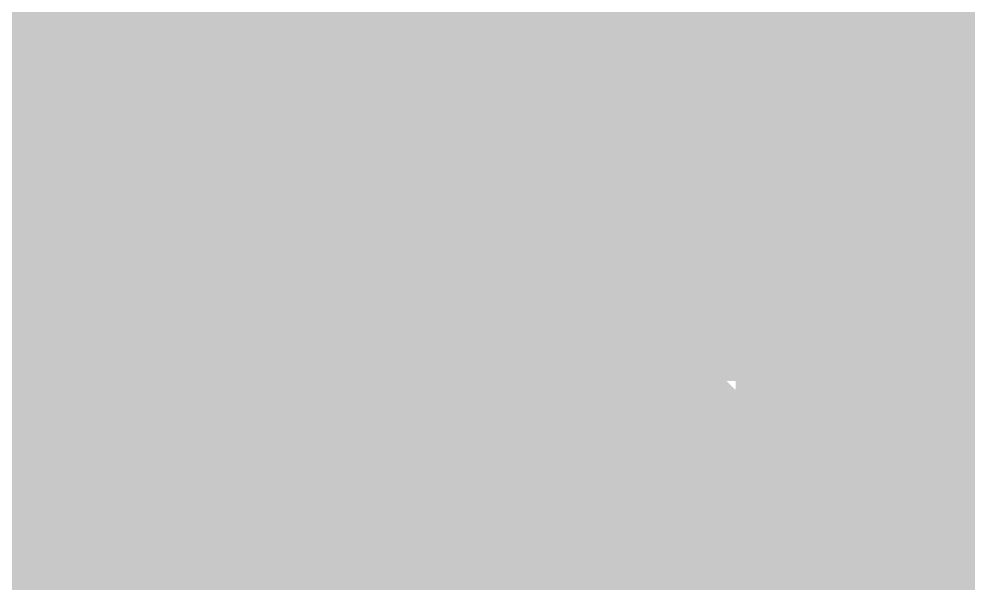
# Model space of a CAD drawing. Header units: inches. Extents: x 0 to 841, y 0 to 594.
# Drawn here: x 607.355 to 608.067, y 507.745 to 508.168 of the extents above; entities that cross this region are included whole.
import ezdxf

# ---------------------------------------------------------------- set-up
doc = ezdxf.new("R2010")
doc.units = ezdxf.units.IN
doc.layers.add('Sheet', color=255, linetype='Continuous')

msp = doc.modelspace()

# ---------------------------------------------------------------- linework, layer by layer
at = {"layer": 'Sheet'}
for points in [[(607.50617, 512.98979, 0.7493, 0.7493, 0), (607.50617, 507.4873, 0.7493, 0.7493, 0)], [(607.50617, 512.49569, 0.29972, 0.29972, 0), (607.50617, 507.4873, 0.29972, 0.29972, 0)], [(607.1693, 508.18353, 0.29972, 0.29972, 0), (607.21422, 508.18353, 0.29972, 0.29972, 0), (607.23667, 508.20599, 0.29972, 0.29972, 0), (607.28159, 508.20599, 0.29972, 0.29972, 0), (607.30405, 508.22845, 0.29972, 0.29972, 0), (607.34896, 508.22845, 0.29972, 0.29972, 0), (607.39388, 508.25091, 0.29972, 0.29972, 0), (607.41634, 508.25091, 0.29972, 0.29972, 0), (607.46125, 508.25091, 0.29972, 0.29972, 0), (607.50617, 508.25091, 0.29972, 0.29972, 0)], [(607.1693, 508.18353, 0.29972, 0.29972, 0), (607.21422, 508.18353, 0.29972, 0.29972, 0), (607.23667, 508.20599, 0.29972, 0.29972, 0), (607.28159, 508.20599, 0.29972, 0.29972, 0), (607.30405, 508.22845, 0.29972, 0.29972, 0), (607.34896, 508.22845, 0.29972, 0.29972, 0), (607.39388, 508.25091, 0.29972, 0.29972, 0), (607.41634, 508.25091, 0.29972, 0.29972, 0), (607.46125, 508.25091, 0.29972, 0.29972, 0), (607.50617, 508.25091, 0.29972, 0.29972, 0)], [(607.1693, 508.18353, 0.29972, 0.29972, 0), (607.21422, 508.18353, 0.29972, 0.29972, 0), (607.23667, 508.20599, 0.29972, 0.29972, 0), (607.28159, 508.20599, 0.29972, 0.29972, 0), (607.30405, 508.22845, 0.29972, 0.29972, 0), (607.34896, 508.22845, 0.29972, 0.29972, 0), (607.39388, 508.25091, 0.29972, 0.29972, 0), (607.41634, 508.25091, 0.29972, 0.29972, 0), (607.46125, 508.25091, 0.29972, 0.29972, 0), (607.50617, 508.25091, 0.29972, 0.29972, 0)], [(607.1693, 508.18353, 0.29972, 0.29972, 0), (607.21422, 508.18353, 0.29972, 0.29972, 0), (607.23667, 508.20599, 0.29972, 0.29972, 0), (607.28159, 508.20599, 0.29972, 0.29972, 0), (607.30405, 508.22845, 0.29972, 0.29972, 0), (607.34896, 508.22845, 0.29972, 0.29972, 0), (607.39388, 508.25091, 0.29972, 0.29972, 0), (607.41634, 508.25091, 0.29972, 0.29972, 0), (607.46125, 508.25091, 0.29972, 0.29972, 0), (607.50617, 508.25091, 0.29972, 0.29972, 0)], [(607.1693, 508.18353, 0.29972, 0.29972, 0), (607.21422, 508.18353, 0.29972, 0.29972, 0), (607.23667, 508.20599, 0.29972, 0.29972, 0), (607.28159, 508.20599, 0.29972, 0.29972, 0), (607.30405, 508.22845, 0.29972, 0.29972, 0), (607.34896, 508.22845, 0.29972, 0.29972, 0), (607.39388, 508.25091, 0.29972, 0.29972, 0), (607.41634, 508.25091, 0.29972, 0.29972, 0), (607.46125, 508.25091, 0.29972, 0.29972, 0), (607.50617, 508.25091, 0.29972, 0.29972, 0)], [(607.1693, 508.18353, 0.29972, 0.29972, 0), (607.21422, 508.18353, 0.29972, 0.29972, 0), (607.23667, 508.20599, 0.29972, 0.29972, 0), (607.28159, 508.20599, 0.29972, 0.29972, 0), (607.30405, 508.22845, 0.29972, 0.29972, 0), (607.34896, 508.22845, 0.29972, 0.29972, 0), (607.39388, 508.25091, 0.29972, 0.29972, 0), (607.41634, 508.25091, 0.29972, 0.29972, 0), (607.46125, 508.25091, 0.29972, 0.29972, 0), (607.50617, 508.25091, 0.29972, 0.29972, 0)], [(607.50617, 508.25091, 0.29972, 0.29972, 0), (607.50617, 508.25091, 0.29972, 0.29972, 0)], [(607.50617, 508.25091, 0.29972, 0.29972, 0), (607.55108, 508.25091, 0.29972, 0.29972, 0), (607.57354, 508.25091, 0.29972, 0.29972, 0), (607.61846, 508.25091, 0.29972, 0.29972, 0), (607.66337, 508.22845, 0.29972, 0.29972, 0), (607.68583, 508.22845, 0.29972, 0.29972, 0), (607.73075, 508.20599, 0.29972, 0.29972, 0), (607.7532, 508.20599, 0.29972, 0.29972, 0), (607.79812, 508.18353, 0.29972, 0.29972, 0), (607.82058, 508.18353, 0.29972, 0.29972, 0), (607.86549, 508.16107, 0.29972, 0.29972, 0), (607.88795, 508.13861, 0.29972, 0.29972, 0), (607.93287, 508.11615, 0.29972, 0.29972, 0), (607.95532, 508.09369, 0.29972, 0.29972, 0), (607.97778, 508.07123, 0.29972, 0.29972, 0), (608.0227, 508.04878, 0.29972, 0.29972, 0), (608.04516, 508.02632, 0.29972, 0.29972, 0), (608.06761, 508.00386, 0.29972, 0.29972, 0), (608.09007, 507.9814, 0.29972, 0.29972, 0), (608.11253, 507.93648, 0.29972, 0.29972, 0), (608.13499, 507.91402, 0.29972, 0.29972, 0), (608.15744, 507.89156, 0.29972, 0.29972, 0), (608.1799, 507.84664, 0.29972, 0.29972, 0), (608.20236, 507.82418, 0.29972, 0.29972, 0), (608.20236, 507.77927, 0.29972, 0.29972, 0), (608.22482, 507.75681, 0.29972, 0.29972, 0)], [(607.50617, 508.25091, 0.29972, 0.29972, 0), (607.50617, 508.25091, 0.29972, 0.29972, 0)], [(607.50617, 508.25091, 0.29972, 0.29972, 0), (607.55108, 508.25091, 0.29972, 0.29972, 0), (607.57354, 508.25091, 0.29972, 0.29972, 0), (607.61846, 508.25091, 0.29972, 0.29972, 0), (607.66337, 508.22845, 0.29972, 0.29972, 0), (607.68583, 508.22845, 0.29972, 0.29972, 0), (607.73075, 508.20599, 0.29972, 0.29972, 0), (607.7532, 508.20599, 0.29972, 0.29972, 0), (607.79812, 508.18353, 0.29972, 0.29972, 0), (607.82058, 508.18353, 0.29972, 0.29972, 0), (607.86549, 508.16107, 0.29972, 0.29972, 0), (607.88795, 508.13861, 0.29972, 0.29972, 0), (607.93287, 508.11615, 0.29972, 0.29972, 0), (607.95532, 508.09369, 0.29972, 0.29972, 0), (607.97778, 508.07123, 0.29972, 0.29972, 0), (608.0227, 508.04878, 0.29972, 0.29972, 0), (608.04516, 508.02632, 0.29972, 0.29972, 0), (608.06761, 508.00386, 0.29972, 0.29972, 0), (608.09007, 507.9814, 0.29972, 0.29972, 0), (608.11253, 507.93648, 0.29972, 0.29972, 0), (608.13499, 507.91402, 0.29972, 0.29972, 0), (608.15744, 507.89156, 0.29972, 0.29972, 0), (608.1799, 507.84664, 0.29972, 0.29972, 0), (608.20236, 507.82418, 0.29972, 0.29972, 0), (608.20236, 507.77927, 0.29972, 0.29972, 0), (608.22482, 507.75681, 0.29972, 0.29972, 0)], [(607.50617, 508.25091, 0.29972, 0.29972, 0), (607.50617, 508.25091, 0.29972, 0.29972, 0)], [(607.50617, 508.25091, 0.29972, 0.29972, 0), (607.55108, 508.25091, 0.29972, 0.29972, 0), (607.57354, 508.25091, 0.29972, 0.29972, 0), (607.61846, 508.25091, 0.29972, 0.29972, 0), (607.66337, 508.22845, 0.29972, 0.29972, 0), (607.68583, 508.22845, 0.29972, 0.29972, 0), (607.73075, 508.20599, 0.29972, 0.29972, 0), (607.7532, 508.20599, 0.29972, 0.29972, 0), (607.79812, 508.18353, 0.29972, 0.29972, 0), (607.82058, 508.18353, 0.29972, 0.29972, 0), (607.86549, 508.16107, 0.29972, 0.29972, 0), (607.88795, 508.13861, 0.29972, 0.29972, 0), (607.93287, 508.11615, 0.29972, 0.29972, 0), (607.95532, 508.09369, 0.29972, 0.29972, 0), (607.97778, 508.07123, 0.29972, 0.29972, 0), (608.0227, 508.04878, 0.29972, 0.29972, 0), (608.04516, 508.02632, 0.29972, 0.29972, 0), (608.06761, 508.00386, 0.29972, 0.29972, 0), (608.09007, 507.9814, 0.29972, 0.29972, 0), (608.11253, 507.93648, 0.29972, 0.29972, 0), (608.13499, 507.91402, 0.29972, 0.29972, 0), (608.15744, 507.89156, 0.29972, 0.29972, 0), (608.1799, 507.84664, 0.29972, 0.29972, 0), (608.20236, 507.82418, 0.29972, 0.29972, 0), (608.20236, 507.77927, 0.29972, 0.29972, 0), (608.22482, 507.75681, 0.29972, 0.29972, 0)], [(607.50617, 508.25091, 0.29972, 0.29972, 0), (607.50617, 508.25091, 0.29972, 0.29972, 0)], [(607.50617, 508.25091, 0.29972, 0.29972, 0), (607.55108, 508.25091, 0.29972, 0.29972, 0), (607.57354, 508.25091, 0.29972, 0.29972, 0), (607.61846, 508.25091, 0.29972, 0.29972, 0), (607.66337, 508.22845, 0.29972, 0.29972, 0), (607.68583, 508.22845, 0.29972, 0.29972, 0), (607.73075, 508.20599, 0.29972, 0.29972, 0), (607.7532, 508.20599, 0.29972, 0.29972, 0), (607.79812, 508.18353, 0.29972, 0.29972, 0), (607.82058, 508.18353, 0.29972, 0.29972, 0), (607.86549, 508.16107, 0.29972, 0.29972, 0), (607.88795, 508.13861, 0.29972, 0.29972, 0), (607.93287, 508.11615, 0.29972, 0.29972, 0), (607.95532, 508.09369, 0.29972, 0.29972, 0), (607.97778, 508.07123, 0.29972, 0.29972, 0), (608.0227, 508.04878, 0.29972, 0.29972, 0), (608.04516, 508.02632, 0.29972, 0.29972, 0), (608.06761, 508.00386, 0.29972, 0.29972, 0), (608.09007, 507.9814, 0.29972, 0.29972, 0), (608.11253, 507.93648, 0.29972, 0.29972, 0), (608.13499, 507.91402, 0.29972, 0.29972, 0), (608.15744, 507.89156, 0.29972, 0.29972, 0), (608.1799, 507.84664, 0.29972, 0.29972, 0), (608.20236, 507.82418, 0.29972, 0.29972, 0), (608.20236, 507.77927, 0.29972, 0.29972, 0), (608.22482, 507.75681, 0.29972, 0.29972, 0)], [(607.50617, 508.25091, 0.29972, 0.29972, 0), (607.50617, 508.25091, 0.29972, 0.29972, 0)], [(607.50617, 508.25091, 0.29972, 0.29972, 0), (607.55108, 508.25091, 0.29972, 0.29972, 0), (607.57354, 508.25091, 0.29972, 0.29972, 0), (607.61846, 508.25091, 0.29972, 0.29972, 0), (607.66337, 508.22845, 0.29972, 0.29972, 0), (607.68583, 508.22845, 0.29972, 0.29972, 0), (607.73075, 508.20599, 0.29972, 0.29972, 0), (607.7532, 508.20599, 0.29972, 0.29972, 0), (607.79812, 508.18353, 0.29972, 0.29972, 0), (607.82058, 508.18353, 0.29972, 0.29972, 0), (607.86549, 508.16107, 0.29972, 0.29972, 0), (607.88795, 508.13861, 0.29972, 0.29972, 0), (607.93287, 508.11615, 0.29972, 0.29972, 0), (607.95532, 508.09369, 0.29972, 0.29972, 0), (607.97778, 508.07123, 0.29972, 0.29972, 0), (608.0227, 508.04878, 0.29972, 0.29972, 0), (608.04516, 508.02632, 0.29972, 0.29972, 0), (608.06761, 508.00386, 0.29972, 0.29972, 0), (608.09007, 507.9814, 0.29972, 0.29972, 0), (608.11253, 507.93648, 0.29972, 0.29972, 0), (608.13499, 507.91402, 0.29972, 0.29972, 0), (608.15744, 507.89156, 0.29972, 0.29972, 0), (608.1799, 507.84664, 0.29972, 0.29972, 0), (608.20236, 507.82418, 0.29972, 0.29972, 0), (608.20236, 507.77927, 0.29972, 0.29972, 0), (608.22482, 507.75681, 0.29972, 0.29972, 0)], [(607.50617, 508.25091, 0.29972, 0.29972, 0), (607.50617, 508.25091, 0.29972, 0.29972, 0)], [(607.50617, 508.25091, 0.29972, 0.29972, 0), (607.55108, 508.25091, 0.29972, 0.29972, 0), (607.57354, 508.25091, 0.29972, 0.29972, 0), (607.61846, 508.25091, 0.29972, 0.29972, 0), (607.66337, 508.22845, 0.29972, 0.29972, 0), (607.68583, 508.22845, 0.29972, 0.29972, 0), (607.73075, 508.20599, 0.29972, 0.29972, 0), (607.7532, 508.20599, 0.29972, 0.29972, 0), (607.79812, 508.18353, 0.29972, 0.29972, 0), (607.82058, 508.18353, 0.29972, 0.29972, 0), (607.86549, 508.16107, 0.29972, 0.29972, 0), (607.88795, 508.13861, 0.29972, 0.29972, 0), (607.93287, 508.11615, 0.29972, 0.29972, 0), (607.95532, 508.09369, 0.29972, 0.29972, 0), (607.97778, 508.07123, 0.29972, 0.29972, 0), (608.0227, 508.04878, 0.29972, 0.29972, 0), (608.04516, 508.02632, 0.29972, 0.29972, 0), (608.06761, 508.00386, 0.29972, 0.29972, 0), (608.09007, 507.9814, 0.29972, 0.29972, 0), (608.11253, 507.93648, 0.29972, 0.29972, 0), (608.13499, 507.91402, 0.29972, 0.29972, 0), (608.15744, 507.89156, 0.29972, 0.29972, 0), (608.1799, 507.84664, 0.29972, 0.29972, 0), (608.20236, 507.82418, 0.29972, 0.29972, 0), (608.20236, 507.77927, 0.29972, 0.29972, 0), (608.22482, 507.75681, 0.29972, 0.29972, 0)], [(607.50617, 508.25091, 0.09906, 0.09906, 0), (607.55108, 508.25091, 0.09906, 0.09906, 0), (607.57354, 508.25091, 0.09906, 0.09906, 0), (607.61846, 508.25091, 0.09906, 0.09906, 0), (607.66337, 508.22845, 0.09906, 0.09906, 0), (607.68583, 508.22845, 0.09906, 0.09906, 0), (607.73075, 508.20599, 0.09906, 0.09906, 0), (607.7532, 508.20599, 0.09906, 0.09906, 0), (607.79812, 508.18353, 0.09906, 0.09906, 0), (607.82058, 508.18353, 0.09906, 0.09906, 0), (607.86549, 508.16107, 0.09906, 0.09906, 0), (607.88795, 508.13861, 0.09906, 0.09906, 0), (607.93287, 508.11615, 0.09906, 0.09906, 0), (607.95532, 508.09369, 0.09906, 0.09906, 0), (607.97778, 508.07123, 0.09906, 0.09906, 0), (608.0227, 508.04878, 0.09906, 0.09906, 0), (608.04516, 508.02632, 0.09906, 0.09906, 0), (608.06761, 508.00386, 0.09906, 0.09906, 0), (608.09007, 507.9814, 0.09906, 0.09906, 0), (608.11253, 507.93648, 0.09906, 0.09906, 0), (608.13499, 507.91402, 0.09906, 0.09906, 0)], [(607.50617, 508.25091, 0.09906, 0.09906, 0), (607.55108, 508.25091, 0.09906, 0.09906, 0), (607.57354, 508.25091, 0.09906, 0.09906, 0), (607.61846, 508.25091, 0.09906, 0.09906, 0), (607.66337, 508.22845, 0.09906, 0.09906, 0), (607.68583, 508.22845, 0.09906, 0.09906, 0), (607.73075, 508.20599, 0.09906, 0.09906, 0), (607.7532, 508.20599, 0.09906, 0.09906, 0), (607.79812, 508.18353, 0.09906, 0.09906, 0), (607.82058, 508.18353, 0.09906, 0.09906, 0), (607.86549, 508.16107, 0.09906, 0.09906, 0), (607.88795, 508.13861, 0.09906, 0.09906, 0), (607.93287, 508.11615, 0.09906, 0.09906, 0), (607.95532, 508.09369, 0.09906, 0.09906, 0), (607.97778, 508.07123, 0.09906, 0.09906, 0), (608.0227, 508.04878, 0.09906, 0.09906, 0), (608.04516, 508.02632, 0.09906, 0.09906, 0), (608.06761, 508.00386, 0.09906, 0.09906, 0), (608.09007, 507.9814, 0.09906, 0.09906, 0), (608.11253, 507.93648, 0.09906, 0.09906, 0), (608.13499, 507.91402, 0.09906, 0.09906, 0)], [(607.50617, 508.25091, 0.09906, 0.09906, 0), (607.55108, 508.25091, 0.09906, 0.09906, 0), (607.57354, 508.25091, 0.09906, 0.09906, 0), (607.61846, 508.25091, 0.09906, 0.09906, 0), (607.66337, 508.22845, 0.09906, 0.09906, 0), (607.68583, 508.22845, 0.09906, 0.09906, 0), (607.73075, 508.20599, 0.09906, 0.09906, 0), (607.7532, 508.20599, 0.09906, 0.09906, 0), (607.79812, 508.18353, 0.09906, 0.09906, 0), (607.82058, 508.18353, 0.09906, 0.09906, 0), (607.86549, 508.16107, 0.09906, 0.09906, 0), (607.88795, 508.13861, 0.09906, 0.09906, 0), (607.93287, 508.11615, 0.09906, 0.09906, 0), (607.95532, 508.09369, 0.09906, 0.09906, 0), (607.97778, 508.07123, 0.09906, 0.09906, 0), (608.0227, 508.04878, 0.09906, 0.09906, 0), (608.04516, 508.02632, 0.09906, 0.09906, 0), (608.06761, 508.00386, 0.09906, 0.09906, 0), (608.09007, 507.9814, 0.09906, 0.09906, 0), (608.11253, 507.93648, 0.09906, 0.09906, 0), (608.13499, 507.91402, 0.09906, 0.09906, 0)], [(607.50617, 508.25091, 0.09906, 0.09906, 0), (607.55108, 508.25091, 0.09906, 0.09906, 0), (607.57354, 508.25091, 0.09906, 0.09906, 0), (607.61846, 508.25091, 0.09906, 0.09906, 0), (607.66337, 508.22845, 0.09906, 0.09906, 0), (607.68583, 508.22845, 0.09906, 0.09906, 0), (607.73075, 508.20599, 0.09906, 0.09906, 0), (607.7532, 508.20599, 0.09906, 0.09906, 0), (607.79812, 508.18353, 0.09906, 0.09906, 0), (607.82058, 508.18353, 0.09906, 0.09906, 0), (607.86549, 508.16107, 0.09906, 0.09906, 0), (607.88795, 508.13861, 0.09906, 0.09906, 0), (607.93287, 508.11615, 0.09906, 0.09906, 0), (607.95532, 508.09369, 0.09906, 0.09906, 0), (607.97778, 508.07123, 0.09906, 0.09906, 0), (608.0227, 508.04878, 0.09906, 0.09906, 0), (608.04516, 508.02632, 0.09906, 0.09906, 0), (608.06761, 508.00386, 0.09906, 0.09906, 0), (608.09007, 507.9814, 0.09906, 0.09906, 0), (608.11253, 507.93648, 0.09906, 0.09906, 0), (608.13499, 507.91402, 0.09906, 0.09906, 0)], [(607.50617, 508.25091, 0.09906, 0.09906, 0), (607.55108, 508.25091, 0.09906, 0.09906, 0), (607.57354, 508.25091, 0.09906, 0.09906, 0), (607.61846, 508.25091, 0.09906, 0.09906, 0), (607.66337, 508.22845, 0.09906, 0.09906, 0), (607.68583, 508.22845, 0.09906, 0.09906, 0), (607.73075, 508.20599, 0.09906, 0.09906, 0), (607.7532, 508.20599, 0.09906, 0.09906, 0), (607.79812, 508.18353, 0.09906, 0.09906, 0), (607.82058, 508.18353, 0.09906, 0.09906, 0), (607.86549, 508.16107, 0.09906, 0.09906, 0), (607.88795, 508.13861, 0.09906, 0.09906, 0), (607.93287, 508.11615, 0.09906, 0.09906, 0), (607.95532, 508.09369, 0.09906, 0.09906, 0), (607.97778, 508.07123, 0.09906, 0.09906, 0), (608.0227, 508.04878, 0.09906, 0.09906, 0), (608.04516, 508.02632, 0.09906, 0.09906, 0), (608.06761, 508.00386, 0.09906, 0.09906, 0), (608.09007, 507.9814, 0.09906, 0.09906, 0), (608.11253, 507.93648, 0.09906, 0.09906, 0), (608.13499, 507.91402, 0.09906, 0.09906, 0)], [(607.50617, 508.25091, 0.09906, 0.09906, 0), (607.55108, 508.25091, 0.09906, 0.09906, 0), (607.57354, 508.25091, 0.09906, 0.09906, 0), (607.61846, 508.25091, 0.09906, 0.09906, 0), (607.66337, 508.22845, 0.09906, 0.09906, 0), (607.68583, 508.22845, 0.09906, 0.09906, 0), (607.73075, 508.20599, 0.09906, 0.09906, 0), (607.7532, 508.20599, 0.09906, 0.09906, 0), (607.79812, 508.18353, 0.09906, 0.09906, 0), (607.82058, 508.18353, 0.09906, 0.09906, 0), (607.86549, 508.16107, 0.09906, 0.09906, 0), (607.88795, 508.13861, 0.09906, 0.09906, 0), (607.93287, 508.11615, 0.09906, 0.09906, 0), (607.95532, 508.09369, 0.09906, 0.09906, 0), (607.97778, 508.07123, 0.09906, 0.09906, 0), (608.0227, 508.04878, 0.09906, 0.09906, 0), (608.04516, 508.02632, 0.09906, 0.09906, 0), (608.06761, 508.00386, 0.09906, 0.09906, 0), (608.09007, 507.9814, 0.09906, 0.09906, 0), (608.11253, 507.93648, 0.09906, 0.09906, 0), (608.13499, 507.91402, 0.09906, 0.09906, 0)], [(607.19176, 507.91402, 0.29972, 0.29972, 0), (607.21422, 507.91402, 0.29972, 0.29972, 0), (607.23667, 507.93648, 0.29972, 0.29972, 0), (607.25913, 507.93648, 0.29972, 0.29972, 0), (607.28159, 507.95894, 0.29972, 0.29972, 0), (607.30405, 507.95894, 0.29972, 0.29972, 0), (607.32651, 507.9814, 0.29972, 0.29972, 0), (607.34896, 507.9814, 0.29972, 0.29972, 0), (607.37142, 507.9814, 0.29972, 0.29972, 0), (607.39388, 508.00386, 0.29972, 0.29972, 0), (607.41634, 508.00386, 0.29972, 0.29972, 0), (607.46125, 508.00386, 0.29972, 0.29972, 0), (607.48371, 508.00386, 0.29972, 0.29972, 0), (607.50617, 508.00386, 0.29972, 0.29972, 0)], [(607.19176, 507.91402, 0.29972, 0.29972, 0), (607.21422, 507.91402, 0.29972, 0.29972, 0), (607.23667, 507.93648, 0.29972, 0.29972, 0), (607.25913, 507.93648, 0.29972, 0.29972, 0), (607.28159, 507.95894, 0.29972, 0.29972, 0), (607.30405, 507.95894, 0.29972, 0.29972, 0), (607.32651, 507.9814, 0.29972, 0.29972, 0), (607.34896, 507.9814, 0.29972, 0.29972, 0), (607.37142, 507.9814, 0.29972, 0.29972, 0), (607.39388, 508.00386, 0.29972, 0.29972, 0), (607.41634, 508.00386, 0.29972, 0.29972, 0), (607.46125, 508.00386, 0.29972, 0.29972, 0), (607.48371, 508.00386, 0.29972, 0.29972, 0), (607.50617, 508.00386, 0.29972, 0.29972, 0)], [(607.19176, 507.91402, 0.29972, 0.29972, 0), (607.21422, 507.91402, 0.29972, 0.29972, 0), (607.23667, 507.93648, 0.29972, 0.29972, 0), (607.25913, 507.93648, 0.29972, 0.29972, 0), (607.28159, 507.95894, 0.29972, 0.29972, 0), (607.30405, 507.95894, 0.29972, 0.29972, 0), (607.32651, 507.9814, 0.29972, 0.29972, 0), (607.34896, 507.9814, 0.29972, 0.29972, 0), (607.37142, 507.9814, 0.29972, 0.29972, 0), (607.39388, 508.00386, 0.29972, 0.29972, 0), (607.41634, 508.00386, 0.29972, 0.29972, 0), (607.46125, 508.00386, 0.29972, 0.29972, 0), (607.48371, 508.00386, 0.29972, 0.29972, 0), (607.50617, 508.00386, 0.29972, 0.29972, 0)], [(607.19176, 507.91402, 0.29972, 0.29972, 0), (607.21422, 507.91402, 0.29972, 0.29972, 0), (607.23667, 507.93648, 0.29972, 0.29972, 0), (607.25913, 507.93648, 0.29972, 0.29972, 0), (607.28159, 507.95894, 0.29972, 0.29972, 0), (607.30405, 507.95894, 0.29972, 0.29972, 0), (607.32651, 507.9814, 0.29972, 0.29972, 0), (607.34896, 507.9814, 0.29972, 0.29972, 0), (607.37142, 507.9814, 0.29972, 0.29972, 0), (607.39388, 508.00386, 0.29972, 0.29972, 0), (607.41634, 508.00386, 0.29972, 0.29972, 0), (607.46125, 508.00386, 0.29972, 0.29972, 0), (607.48371, 508.00386, 0.29972, 0.29972, 0), (607.50617, 508.00386, 0.29972, 0.29972, 0)], [(607.50617, 508.00386, 0.29972, 0.29972, 0), (607.50617, 508.00386, 0.29972, 0.29972, 0)], [(607.50617, 508.00386, 0.29972, 0.29972, 0), (607.52863, 508.00386, 0.29972, 0.29972, 0), (607.55108, 508.00386, 0.29972, 0.29972, 0), (607.57354, 508.00386, 0.29972, 0.29972, 0), (607.596, 508.00386, 0.29972, 0.29972, 0), (607.61846, 507.9814, 0.29972, 0.29972, 0), (607.64092, 507.9814, 0.29972, 0.29972, 0), (607.68583, 507.9814, 0.29972, 0.29972, 0), (607.70829, 507.95894, 0.29972, 0.29972, 0), (607.70829, 507.95894, 0.29972, 0.29972, 0), (607.73075, 507.93648, 0.29972, 0.29972, 0), (607.7532, 507.93648, 0.29972, 0.29972, 0), (607.77566, 507.91402, 0.29972, 0.29972, 0), (607.79812, 507.91402, 0.29972, 0.29972, 0), (607.82058, 507.89156, 0.29972, 0.29972, 0), (607.84304, 507.8691, 0.29972, 0.29972, 0), (607.84304, 507.84664, 0.29972, 0.29972, 0), (607.86549, 507.84664, 0.29972, 0.29972, 0), (607.88795, 507.82418, 0.29972, 0.29972, 0), (607.91041, 507.80172, 0.29972, 0.29972, 0), (607.91041, 507.77927, 0.29972, 0.29972, 0), (607.93287, 507.75681, 0.29972, 0.29972, 0), (607.93287, 507.73435, 0.29972, 0.29972, 0), (607.95532, 507.71189, 0.29972, 0.29972, 0), (607.95532, 507.68943, 0.29972, 0.29972, 0), (607.97778, 507.66697, 0.29972, 0.29972, 0), (607.97778, 507.64451, 0.29972, 0.29972, 0), (607.97778, 507.62205, 0.29972, 0.29972, 0), (608.00024, 507.59959, 0.29972, 0.29972, 0), (608.00024, 507.57713, 0.29972, 0.29972, 0)], [(607.50617, 508.00386, 0.29972, 0.29972, 0), (607.50617, 508.00386, 0.29972, 0.29972, 0)], [(607.50617, 508.00386, 0.29972, 0.29972, 0), (607.52863, 508.00386, 0.29972, 0.29972, 0), (607.55108, 508.00386, 0.29972, 0.29972, 0), (607.57354, 508.00386, 0.29972, 0.29972, 0), (607.596, 508.00386, 0.29972, 0.29972, 0), (607.61846, 507.9814, 0.29972, 0.29972, 0), (607.64092, 507.9814, 0.29972, 0.29972, 0), (607.68583, 507.9814, 0.29972, 0.29972, 0), (607.70829, 507.95894, 0.29972, 0.29972, 0), (607.70829, 507.95894, 0.29972, 0.29972, 0), (607.73075, 507.93648, 0.29972, 0.29972, 0), (607.7532, 507.93648, 0.29972, 0.29972, 0), (607.77566, 507.91402, 0.29972, 0.29972, 0), (607.79812, 507.91402, 0.29972, 0.29972, 0), (607.82058, 507.89156, 0.29972, 0.29972, 0), (607.84304, 507.8691, 0.29972, 0.29972, 0), (607.84304, 507.84664, 0.29972, 0.29972, 0), (607.86549, 507.84664, 0.29972, 0.29972, 0), (607.88795, 507.82418, 0.29972, 0.29972, 0), (607.91041, 507.80172, 0.29972, 0.29972, 0), (607.91041, 507.77927, 0.29972, 0.29972, 0), (607.93287, 507.75681, 0.29972, 0.29972, 0), (607.93287, 507.73435, 0.29972, 0.29972, 0), (607.95532, 507.71189, 0.29972, 0.29972, 0), (607.95532, 507.68943, 0.29972, 0.29972, 0), (607.97778, 507.66697, 0.29972, 0.29972, 0), (607.97778, 507.64451, 0.29972, 0.29972, 0), (607.97778, 507.62205, 0.29972, 0.29972, 0), (608.00024, 507.59959, 0.29972, 0.29972, 0), (608.00024, 507.57713, 0.29972, 0.29972, 0)], [(607.50617, 508.00386, 0.29972, 0.29972, 0), (607.50617, 508.00386, 0.29972, 0.29972, 0)], [(607.50617, 508.00386, 0.29972, 0.29972, 0), (607.52863, 508.00386, 0.29972, 0.29972, 0), (607.55108, 508.00386, 0.29972, 0.29972, 0), (607.57354, 508.00386, 0.29972, 0.29972, 0), (607.596, 508.00386, 0.29972, 0.29972, 0), (607.61846, 507.9814, 0.29972, 0.29972, 0), (607.64092, 507.9814, 0.29972, 0.29972, 0), (607.68583, 507.9814, 0.29972, 0.29972, 0), (607.70829, 507.95894, 0.29972, 0.29972, 0), (607.70829, 507.95894, 0.29972, 0.29972, 0), (607.73075, 507.93648, 0.29972, 0.29972, 0), (607.7532, 507.93648, 0.29972, 0.29972, 0), (607.77566, 507.91402, 0.29972, 0.29972, 0), (607.79812, 507.91402, 0.29972, 0.29972, 0), (607.82058, 507.89156, 0.29972, 0.29972, 0), (607.84304, 507.8691, 0.29972, 0.29972, 0), (607.84304, 507.84664, 0.29972, 0.29972, 0), (607.86549, 507.84664, 0.29972, 0.29972, 0), (607.88795, 507.82418, 0.29972, 0.29972, 0), (607.91041, 507.80172, 0.29972, 0.29972, 0), (607.91041, 507.77927, 0.29972, 0.29972, 0), (607.93287, 507.75681, 0.29972, 0.29972, 0), (607.93287, 507.73435, 0.29972, 0.29972, 0), (607.95532, 507.71189, 0.29972, 0.29972, 0), (607.95532, 507.68943, 0.29972, 0.29972, 0), (607.97778, 507.66697, 0.29972, 0.29972, 0), (607.97778, 507.64451, 0.29972, 0.29972, 0), (607.97778, 507.62205, 0.29972, 0.29972, 0), (608.00024, 507.59959, 0.29972, 0.29972, 0), (608.00024, 507.57713, 0.29972, 0.29972, 0)], [(607.50617, 508.00386, 0.29972, 0.29972, 0), (607.50617, 508.00386, 0.29972, 0.29972, 0)], [(607.50617, 508.00386, 0.29972, 0.29972, 0), (607.52863, 508.00386, 0.29972, 0.29972, 0), (607.55108, 508.00386, 0.29972, 0.29972, 0), (607.57354, 508.00386, 0.29972, 0.29972, 0), (607.596, 508.00386, 0.29972, 0.29972, 0), (607.61846, 507.9814, 0.29972, 0.29972, 0), (607.64092, 507.9814, 0.29972, 0.29972, 0), (607.68583, 507.9814, 0.29972, 0.29972, 0), (607.70829, 507.95894, 0.29972, 0.29972, 0), (607.70829, 507.95894, 0.29972, 0.29972, 0), (607.73075, 507.93648, 0.29972, 0.29972, 0), (607.7532, 507.93648, 0.29972, 0.29972, 0), (607.77566, 507.91402, 0.29972, 0.29972, 0), (607.79812, 507.91402, 0.29972, 0.29972, 0), (607.82058, 507.89156, 0.29972, 0.29972, 0), (607.84304, 507.8691, 0.29972, 0.29972, 0), (607.84304, 507.84664, 0.29972, 0.29972, 0), (607.86549, 507.84664, 0.29972, 0.29972, 0), (607.88795, 507.82418, 0.29972, 0.29972, 0), (607.91041, 507.80172, 0.29972, 0.29972, 0), (607.91041, 507.77927, 0.29972, 0.29972, 0), (607.93287, 507.75681, 0.29972, 0.29972, 0), (607.93287, 507.73435, 0.29972, 0.29972, 0), (607.95532, 507.71189, 0.29972, 0.29972, 0), (607.95532, 507.68943, 0.29972, 0.29972, 0), (607.97778, 507.66697, 0.29972, 0.29972, 0), (607.97778, 507.64451, 0.29972, 0.29972, 0), (607.97778, 507.62205, 0.29972, 0.29972, 0), (608.00024, 507.59959, 0.29972, 0.29972, 0), (608.00024, 507.57713, 0.29972, 0.29972, 0)], [(607.30405, 507.95894, 0.09906, 0.09906, 0), (607.32651, 507.9814, 0.09906, 0.09906, 0), (607.34896, 507.9814, 0.09906, 0.09906, 0), (607.37142, 507.9814, 0.09906, 0.09906, 0), (607.39388, 508.00386, 0.09906, 0.09906, 0), (607.41634, 508.00386, 0.09906, 0.09906, 0), (607.46125, 508.00386, 0.09906, 0.09906, 0), (607.48371, 508.00386, 0.09906, 0.09906, 0), (607.50617, 508.00386, 0.09906, 0.09906, 0)], [(607.30405, 507.95894, 0.09906, 0.09906, 0), (607.32651, 507.9814, 0.09906, 0.09906, 0), (607.34896, 507.9814, 0.09906, 0.09906, 0), (607.37142, 507.9814, 0.09906, 0.09906, 0), (607.39388, 508.00386, 0.09906, 0.09906, 0), (607.41634, 508.00386, 0.09906, 0.09906, 0), (607.46125, 508.00386, 0.09906, 0.09906, 0), (607.48371, 508.00386, 0.09906, 0.09906, 0), (607.50617, 508.00386, 0.09906, 0.09906, 0)], [(607.30405, 507.95894, 0.09906, 0.09906, 0), (607.32651, 507.9814, 0.09906, 0.09906, 0), (607.34896, 507.9814, 0.09906, 0.09906, 0), (607.37142, 507.9814, 0.09906, 0.09906, 0), (607.39388, 508.00386, 0.09906, 0.09906, 0), (607.41634, 508.00386, 0.09906, 0.09906, 0), (607.46125, 508.00386, 0.09906, 0.09906, 0), (607.48371, 508.00386, 0.09906, 0.09906, 0), (607.50617, 508.00386, 0.09906, 0.09906, 0)], [(607.30405, 507.95894, 0.09906, 0.09906, 0), (607.32651, 507.9814, 0.09906, 0.09906, 0), (607.34896, 507.9814, 0.09906, 0.09906, 0), (607.37142, 507.9814, 0.09906, 0.09906, 0), (607.39388, 508.00386, 0.09906, 0.09906, 0), (607.41634, 508.00386, 0.09906, 0.09906, 0), (607.46125, 508.00386, 0.09906, 0.09906, 0), (607.48371, 508.00386, 0.09906, 0.09906, 0), (607.50617, 508.00386, 0.09906, 0.09906, 0)], [(607.50617, 508.00386, 0.09906, 0.09906, 0), (607.50617, 508.00386, 0.09906, 0.09906, 0)], [(607.50617, 508.00386, 0.09906, 0.09906, 0), (607.52863, 508.00386, 0.09906, 0.09906, 0), (607.55108, 508.00386, 0.09906, 0.09906, 0), (607.57354, 508.00386, 0.09906, 0.09906, 0), (607.596, 508.00386, 0.09906, 0.09906, 0), (607.61846, 507.9814, 0.09906, 0.09906, 0), (607.64092, 507.9814, 0.09906, 0.09906, 0), (607.68583, 507.9814, 0.09906, 0.09906, 0), (607.70829, 507.95894, 0.09906, 0.09906, 0), (607.70829, 507.95894, 0.09906, 0.09906, 0), (607.73075, 507.93648, 0.09906, 0.09906, 0), (607.7532, 507.93648, 0.09906, 0.09906, 0), (607.77566, 507.91402, 0.09906, 0.09906, 0), (607.79812, 507.91402, 0.09906, 0.09906, 0), (607.82058, 507.89156, 0.09906, 0.09906, 0), (607.84304, 507.8691, 0.09906, 0.09906, 0), (607.84304, 507.84664, 0.09906, 0.09906, 0), (607.86549, 507.84664, 0.09906, 0.09906, 0), (607.88795, 507.82418, 0.09906, 0.09906, 0), (607.91041, 507.80172, 0.09906, 0.09906, 0), (607.91041, 507.77927, 0.09906, 0.09906, 0), (607.93287, 507.75681, 0.09906, 0.09906, 0), (607.93287, 507.73435, 0.09906, 0.09906, 0), (607.95532, 507.71189, 0.09906, 0.09906, 0), (607.95532, 507.68943, 0.09906, 0.09906, 0)], [(607.50617, 508.00386, 0.09906, 0.09906, 0), (607.50617, 508.00386, 0.09906, 0.09906, 0)], [(607.50617, 508.00386, 0.09906, 0.09906, 0), (607.52863, 508.00386, 0.09906, 0.09906, 0), (607.55108, 508.00386, 0.09906, 0.09906, 0), (607.57354, 508.00386, 0.09906, 0.09906, 0), (607.596, 508.00386, 0.09906, 0.09906, 0), (607.61846, 507.9814, 0.09906, 0.09906, 0), (607.64092, 507.9814, 0.09906, 0.09906, 0), (607.68583, 507.9814, 0.09906, 0.09906, 0), (607.70829, 507.95894, 0.09906, 0.09906, 0), (607.70829, 507.95894, 0.09906, 0.09906, 0), (607.73075, 507.93648, 0.09906, 0.09906, 0), (607.7532, 507.93648, 0.09906, 0.09906, 0), (607.77566, 507.91402, 0.09906, 0.09906, 0), (607.79812, 507.91402, 0.09906, 0.09906, 0), (607.82058, 507.89156, 0.09906, 0.09906, 0), (607.84304, 507.8691, 0.09906, 0.09906, 0), (607.84304, 507.84664, 0.09906, 0.09906, 0), (607.86549, 507.84664, 0.09906, 0.09906, 0), (607.88795, 507.82418, 0.09906, 0.09906, 0), (607.91041, 507.80172, 0.09906, 0.09906, 0), (607.91041, 507.77927, 0.09906, 0.09906, 0), (607.93287, 507.75681, 0.09906, 0.09906, 0), (607.93287, 507.73435, 0.09906, 0.09906, 0), (607.95532, 507.71189, 0.09906, 0.09906, 0), (607.95532, 507.68943, 0.09906, 0.09906, 0)], [(607.50617, 508.00386, 0.09906, 0.09906, 0), (607.50617, 508.00386, 0.09906, 0.09906, 0)], [(607.50617, 508.00386, 0.09906, 0.09906, 0), (607.52863, 508.00386, 0.09906, 0.09906, 0), (607.55108, 508.00386, 0.09906, 0.09906, 0), (607.57354, 508.00386, 0.09906, 0.09906, 0), (607.596, 508.00386, 0.09906, 0.09906, 0), (607.61846, 507.9814, 0.09906, 0.09906, 0), (607.64092, 507.9814, 0.09906, 0.09906, 0), (607.68583, 507.9814, 0.09906, 0.09906, 0), (607.70829, 507.95894, 0.09906, 0.09906, 0), (607.70829, 507.95894, 0.09906, 0.09906, 0), (607.73075, 507.93648, 0.09906, 0.09906, 0), (607.7532, 507.93648, 0.09906, 0.09906, 0), (607.77566, 507.91402, 0.09906, 0.09906, 0), (607.79812, 507.91402, 0.09906, 0.09906, 0), (607.82058, 507.89156, 0.09906, 0.09906, 0), (607.84304, 507.8691, 0.09906, 0.09906, 0), (607.84304, 507.84664, 0.09906, 0.09906, 0), (607.86549, 507.84664, 0.09906, 0.09906, 0), (607.88795, 507.82418, 0.09906, 0.09906, 0), (607.91041, 507.80172, 0.09906, 0.09906, 0), (607.91041, 507.77927, 0.09906, 0.09906, 0), (607.93287, 507.75681, 0.09906, 0.09906, 0), (607.93287, 507.73435, 0.09906, 0.09906, 0), (607.95532, 507.71189, 0.09906, 0.09906, 0), (607.95532, 507.68943, 0.09906, 0.09906, 0)], [(607.50617, 508.00386, 0.09906, 0.09906, 0), (607.50617, 508.00386, 0.09906, 0.09906, 0)], [(607.50617, 508.00386, 0.09906, 0.09906, 0), (607.52863, 508.00386, 0.09906, 0.09906, 0), (607.55108, 508.00386, 0.09906, 0.09906, 0), (607.57354, 508.00386, 0.09906, 0.09906, 0), (607.596, 508.00386, 0.09906, 0.09906, 0), (607.61846, 507.9814, 0.09906, 0.09906, 0), (607.64092, 507.9814, 0.09906, 0.09906, 0), (607.68583, 507.9814, 0.09906, 0.09906, 0), (607.70829, 507.95894, 0.09906, 0.09906, 0), (607.70829, 507.95894, 0.09906, 0.09906, 0), (607.73075, 507.93648, 0.09906, 0.09906, 0), (607.7532, 507.93648, 0.09906, 0.09906, 0), (607.77566, 507.91402, 0.09906, 0.09906, 0), (607.79812, 507.91402, 0.09906, 0.09906, 0), (607.82058, 507.89156, 0.09906, 0.09906, 0), (607.84304, 507.8691, 0.09906, 0.09906, 0), (607.84304, 507.84664, 0.09906, 0.09906, 0), (607.86549, 507.84664, 0.09906, 0.09906, 0), (607.88795, 507.82418, 0.09906, 0.09906, 0), (607.91041, 507.80172, 0.09906, 0.09906, 0), (607.91041, 507.77927, 0.09906, 0.09906, 0), (607.93287, 507.75681, 0.09906, 0.09906, 0), (607.93287, 507.73435, 0.09906, 0.09906, 0), (607.95532, 507.71189, 0.09906, 0.09906, 0), (607.95532, 507.68943, 0.09906, 0.09906, 0)], [(607.50617, 507.4873, 0.7493, 0.7493, 0), (570.00163, 507.4873, 0.7493, 0.7493, 0)], [(607.50617, 507.4873, 0.7493, 0.7493, 0), (607.50617, 501.9848, 0.7493, 0.7493, 0)], [(607.50617, 507.4873, 0.7493, 0.7493, 0), (607.50617, 507.4873, 0.7493, 0.7493, 0), (612.4918, 507.4873, 0.7493, 0.7493, 0)]]:
    msp.add_lwpolyline(points, format="xyseb", dxfattribs=at)
msp.add_lwpolyline([(607.24588, 507.49961, 0.508, 0.508, 1), (607.75388, 507.49961, 0.508, 0.508, 1)], format="xyseb", close=True, dxfattribs=at)

doc.saveas('drawing.dxf')
